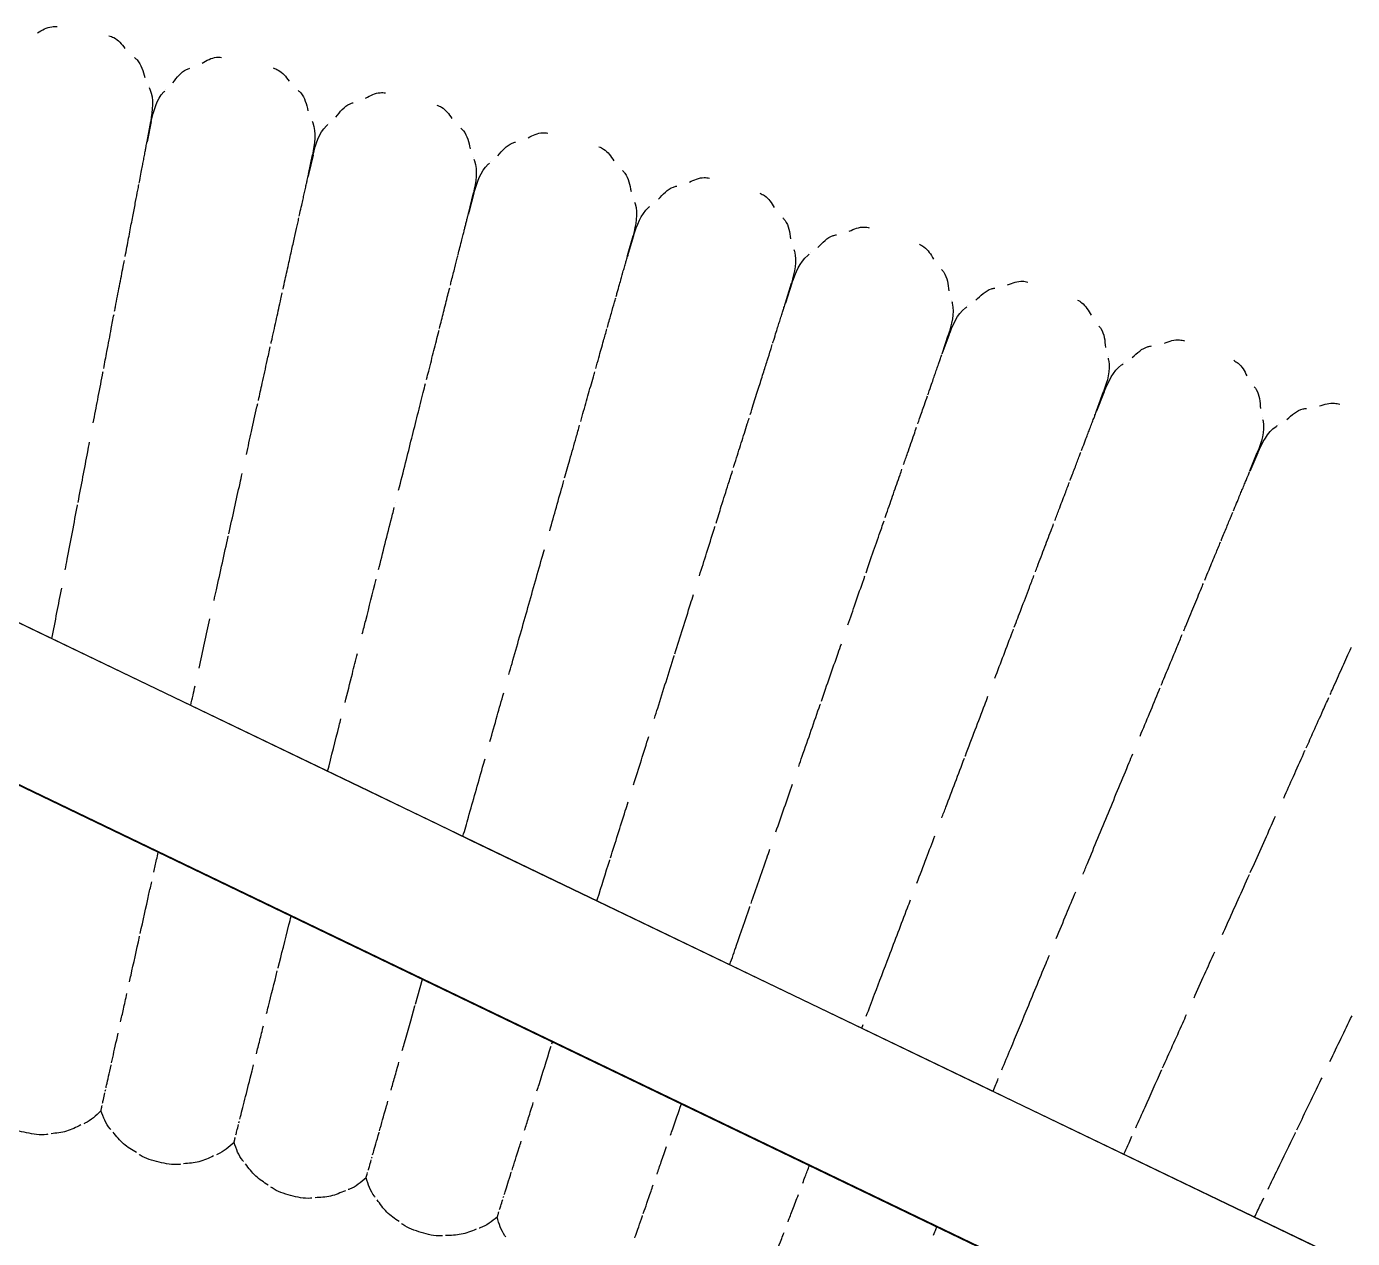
# Model space of a CAD drawing. Extents: x -360 to 379, y -342 to 365.
# Drawn here: x 20.43 to 34.92, y -87.3 to -74.05 of the extents above; entities that cross this region are included whole.
import ezdxf

# ---------------------------------------------------------------- set-up
doc = ezdxf.new("R2010")
doc.units = 0
doc.layers.get('0').update_dxf_attribs({"linetype": 'CONTINUOUS'})

msp = doc.modelspace()

# ---------------------------------------------------------------- linework, layer by layer
at = {"color": 7, "linetype": 'CONTINUOUS'}
for p, q in [((21.772, -74.703), (21.772, -74.703)), ((21.951, -74.737), (21.951, -74.737)), ((21.794, -75.089), (21.748, -75.312)), ((21.749, -75.309), (21.788, -75.088)), ((23.731, -75.107), (23.731, -75.107)), ((23.563, -75.455), (23.512, -75.669)), ((23.513, -75.664), (23.557, -75.453)), ((25.321, -75.484), (25.321, -75.484)), ((23.525, -75.608), (23.525, -75.608)), ((23.527, -75.608), (23.527, -75.608)), ((25.498, -75.529), (25.498, -75.529)), ((25.26, -76.099), (25.315, -75.87)), ((25.321, -75.871), (25.264, -76.084)), ((25.278, -76.023), (25.278, -76.023)), ((25.28, -76.024), (25.28, -76.024)), ((27.001, -76.554), (27.06, -76.337)), ((27.066, -76.339), (27.001, -76.557)), ((27.019, -76.49), (27.019, -76.49)), ((27.021, -76.49), (27.021, -76.49)), ((28.994, -76.526), (28.994, -76.526)), ((28.797, -76.857), (28.725, -77.073)), ((28.726, -77.071), (28.79, -76.855)), ((30.545, -77.04), (30.545, -77.04)), ((30.718, -77.1), (30.718, -77.1)), ((24.941, -77.362), (24.941, -77.362)), ((30.511, -77.426), (30.436, -77.633)), ((30.438, -77.627), (30.505, -77.423)), ((30.456, -77.573), (30.456, -77.573)), ((30.457, -77.574), (30.457, -77.574)), ((32.254, -77.659), (32.254, -77.659)), ((44.859, -92.357), (14.517, -77.763)), ((32.425, -77.724), (32.425, -77.724)), ((32.126, -78.252), (32.203, -78.041)), ((32.209, -78.043), (32.126, -78.253)), ((32.149, -78.19), (32.149, -78.19)), ((32.151, -78.19), (32.151, -78.19)), ((33.944, -78.327), (33.944, -78.327)), ((34.113, -78.397), (34.113, -78.397)), ((33.888, -78.711), (33.801, -78.913)), ((33.802, -78.908), (33.882, -78.708)), ((33.824, -78.855), (33.824, -78.855)), ((33.825, -78.856), (33.825, -78.856)), ((24.464, -79.254), (24.464, -79.254)), ((14.517, -79.531), (44.168, -93.792)), ((14.517, -79.539), (44.165, -93.799)), ((24.682, -84.734), (24.758, -84.464)), ((29.559, -84.998), (29.574, -84.959)), ((26.172, -85.17), (26.179, -85.148))]:
    msp.add_line(p, q, dxfattribs=at)
at = {"color": 7, "linetype": 'CONTINUOUS', "flags": 128}
for points in [[(21.292, -85.685), (21.294, -85.675), (21.296, -85.668)], [(21.256, -85.848), (21.256, -85.846), (21.257, -85.843)], [(22.753, -86.031), (22.756, -86.022), (22.757, -86.014)], [(22.712, -86.193), (22.713, -86.191), (22.713, -86.188)], [(24.204, -86.42), (24.206, -86.41), (24.208, -86.403)], [(24.158, -86.58), (24.159, -86.578), (24.159, -86.576)], [(25.642, -86.85), (25.645, -86.841), (25.648, -86.834)], [(25.592, -87.01), (25.593, -87.007), (25.594, -87.005)]]:
    msp.add_lwpolyline(points, dxfattribs=at)
at = {"color": 7, "linetype": 'CONTINUOUS'}
for points, knots in [([(20.552, -74.121), (20.601, -74.09), (20.668, -74.049), (20.744, -74.051), (20.764, -74.052)], [0, 0, 0, 0, 0.747575, 1, 1, 1, 1]), ([(21.332, -74.152), (21.35, -74.158), (21.422, -74.182), (21.471, -74.244), (21.507, -74.29)], [0, 0, 0, 0, 0.252425, 1, 1, 1, 1]), ([(21.611, -74.389), (21.621, -74.398), (21.683, -74.454), (21.705, -74.538), (21.723, -74.609)], [0, 0, 0, 0, 0.1523173, 1, 1, 1, 1]), ([(22.35, -74.451), (22.4, -74.422), (22.468, -74.382), (22.544, -74.387), (22.563, -74.388)], [0, 0, 0, 0, 0.747575, 1, 1, 1, 1]), ([(22.031, -74.667), (22.074, -74.608), (22.126, -74.539), (22.204, -74.509), (22.216, -74.505)], [0, 0, 0, 0, 0.847683, 1, 1, 1, 1]), ([(23.128, -74.504), (23.146, -74.511), (23.218, -74.537), (23.265, -74.6), (23.3, -74.647)], [0, 0, 0, 0, 0.252425, 1, 1, 1, 1]), ([(21.772, -74.719), (21.775, -74.725), (21.826, -74.838), (21.806, -74.966), (21.788, -75.088)], [0, 0, 0, 0, 0.05147, 1, 1, 1, 1]), ([(21.794, -75.089), (21.822, -74.969), (21.851, -74.843), (21.94, -74.757), (21.944, -74.752)], [0, 0, 0, 0, 0.94853, 1, 1, 1, 1]), ([(23.401, -74.75), (23.41, -74.758), (23.47, -74.816), (23.49, -74.901), (23.507, -74.972)], [0, 0, 0, 0, 0.152317, 1, 1, 1, 1]), ([(24.137, -74.833), (24.189, -74.805), (24.258, -74.768), (24.333, -74.774), (24.353, -74.776)], [0, 0, 0, 0, 0.747575, 1, 1, 1, 1]), ([(23.812, -75.04), (23.857, -74.982), (23.911, -74.914), (23.99, -74.887), (24.002, -74.883)], [0, 0, 0, 0, 0.847683, 1, 1, 1, 1]), ([(24.914, -74.909), (24.932, -74.916), (25.003, -74.944), (25.047, -75.008), (25.081, -75.056)], [0, 0, 0, 0, 0.252425, 1, 1, 1, 1]), ([(23.552, -75.084), (23.555, -75.09), (23.602, -75.204), (23.579, -75.332), (23.557, -75.453)], [0, 0, 0, 0, 0.0511155, 1, 1, 1, 1]), ([(23.563, -75.455), (23.594, -75.335), (23.627, -75.21), (23.718, -75.127), (23.723, -75.122)], [0, 0, 0, 0, 0.948884, 1, 1, 1, 1]), ([(25.179, -75.162), (25.188, -75.171), (25.247, -75.23), (25.264, -75.315), (25.279, -75.387)], [0, 0, 0, 0, 0.152317, 1, 1, 1, 1]), ([(25.913, -75.266), (25.965, -75.24), (26.035, -75.205), (26.111, -75.213), (26.13, -75.216)], [0, 0, 0, 0, 0.747575, 1, 1, 1, 1]), ([(21.662, -75.763), (21.664, -75.753), (21.672, -75.709), (21.684, -75.647), (21.698, -75.576), (21.709, -75.515), (21.72, -75.458), (21.73, -75.407), (21.737, -75.367), (21.742, -75.341), (21.745, -75.326), (21.747, -75.317), (21.748, -75.312), (21.749, -75.309), (21.748, -75.31), (21.748, -75.31)], [0, 0, 0, 0, 0.0478272, 0.199591, 0.3191991, 0.4276591, 0.5547025, 0.6817801, 0.7870518, 0.8706462, 0.917137, 0.9547432, 0.9784041, 0.9968447, 1, 1, 1, 1]), ([(25.582, -75.464), (25.629, -75.407), (25.684, -75.341), (25.764, -75.316), (25.776, -75.313)], [0, 0, 0, 0, 0.847683, 1, 1, 1, 1]), ([(25.321, -75.501), (25.323, -75.507), (25.367, -75.622), (25.34, -75.749), (25.315, -75.87)], [0, 0, 0, 0, 0.05147, 1, 1, 1, 1]), ([(26.687, -75.365), (26.705, -75.373), (26.775, -75.403), (26.818, -75.468), (26.85, -75.517)], [0, 0, 0, 0, 0.252425, 1, 1, 1, 1]), ([(25.321, -75.871), (25.356, -75.753), (25.392, -75.629), (25.486, -75.548), (25.491, -75.544)], [0, 0, 0, 0, 0.94853, 1, 1, 1, 1]), ([(26.945, -75.626), (26.953, -75.635), (27.01, -75.696), (27.025, -75.782), (27.038, -75.854)], [0, 0, 0, 0, 0.152317, 1, 1, 1, 1]), ([(21.508, -76.565), (21.515, -76.53), (21.535, -76.428), (21.564, -76.275), (21.595, -76.109), (21.623, -75.966), (21.644, -75.857), (21.655, -75.799), (21.659, -75.779)], [0, 0, 0, 0, 0.113825, 0.331671, 0.53638, 0.72804, 0.906735, 1, 1, 1, 1]), ([(23.411, -76.125), (23.414, -76.114), (23.423, -76.07), (23.437, -76.008), (23.453, -75.938), (23.466, -75.877), (23.479, -75.82), (23.49, -75.77), (23.499, -75.73), (23.504, -75.705), (23.508, -75.689), (23.51, -75.681), (23.511, -75.676), (23.511, -75.674), (23.511, -75.673), (23.511, -75.674), (23.511, -75.677), (23.51, -75.678), (23.51, -75.679), (23.51, -75.68), (23.51, -75.681), (23.509, -75.683), (23.509, -75.685), (23.509, -75.686)], [0, 0, 0, 0, 0.0478012, 0.1952478, 0.3114882, 0.416872, 0.5404174, 0.6640006, 0.7663009, 0.8474439, 0.8926861, 0.9291852, 0.9522619, 0.9701056, 0.9826495, 0.9905877, 0.9926725, 0.9935298, 0.994308, 0.9950567, 0.995831, 0.9976369, 1, 1, 1, 1]), ([(27.675, -75.751), (27.728, -75.727), (27.799, -75.694), (27.875, -75.704), (27.894, -75.707)], [0, 0, 0, 0, 0.747575, 1, 1, 1, 1]), ([(27.338, -75.939), (27.387, -75.884), (27.445, -75.819), (27.525, -75.797), (27.537, -75.794)], [0, 0, 0, 0, 0.847683, 1, 1, 1, 1]), ([(28.446, -75.873), (28.464, -75.881), (28.533, -75.913), (28.574, -75.98), (28.604, -76.03)], [0, 0, 0, 0, 0.252425, 1, 1, 1, 1]), ([(27.077, -75.969), (27.079, -75.975), (27.12, -76.091), (27.089, -76.218), (27.06, -76.337)], [0, 0, 0, 0, 0.0511155, 1, 1, 1, 1]), ([(27.066, -76.339), (27.104, -76.222), (27.144, -76.098), (27.24, -76.021), (27.245, -76.017)], [0, 0, 0, 0, 0.948884, 1, 1, 1, 1]), ([(23.235, -76.922), (23.242, -76.887), (23.265, -76.784), (23.299, -76.632), (23.335, -76.467), (23.367, -76.325), (23.391, -76.217), (23.404, -76.16), (23.408, -76.14)], [0, 0, 0, 0, 0.115223, 0.333151, 0.537919, 0.729614, 0.908322, 1, 1, 1, 1]), ([(25.148, -76.545), (25.154, -76.518), (25.169, -76.46), (25.187, -76.388), (25.203, -76.326), (25.215, -76.278), (25.226, -76.234), (25.235, -76.198), (25.242, -76.17), (25.247, -76.149), (25.252, -76.132), (25.255, -76.119), (25.258, -76.108), (25.261, -76.097), (25.263, -76.089), (25.263, -76.088), (25.263, -76.09), (25.262, -76.091), (25.262, -76.092), (25.262, -76.093), (25.261, -76.095), (25.261, -76.096), (25.26, -76.098), (25.26, -76.099), (25.26, -76.1)], [0, 0, 0, 0, 0.120646, 0.264194, 0.365975, 0.459036, 0.543414, 0.640882, 0.700539, 0.754395, 0.802468, 0.844776, 0.881339, 0.912178, 0.96889, 0.984981, 0.990107, 0.992005, 0.993524, 0.9945, 0.995399, 0.99632, 0.997355, 1, 1, 1, 1]), ([(28.696, -76.141), (28.705, -76.15), (28.76, -76.213), (28.772, -76.299), (28.782, -76.372)], [0, 0, 0, 0, 0.152317, 1, 1, 1, 1]), ([(29.081, -76.466), (29.131, -76.412), (29.19, -76.349), (29.271, -76.329), (29.284, -76.326)], [0, 0, 0, 0, 0.847683, 1, 1, 1, 1]), ([(29.423, -76.288), (29.476, -76.264), (29.548, -76.233), (29.623, -76.246), (29.642, -76.25)], [0, 0, 0, 0, 0.747575, 1, 1, 1, 1]), ([(28.818, -76.488), (28.82, -76.494), (28.857, -76.611), (28.823, -76.736), (28.79, -76.855)], [0, 0, 0, 0, 0.0511155, 1, 1, 1, 1]), ([(30.19, -76.431), (30.207, -76.44), (30.275, -76.474), (30.314, -76.542), (30.343, -76.593)], [0, 0, 0, 0, 0.252425, 1, 1, 1, 1]), ([(21.394, -77.161), (21.397, -77.146), (21.415, -77.051), (21.447, -76.887), (21.479, -76.718), (21.496, -76.629), (21.5, -76.607)], [0, 0, 0, 0, 0.079473, 0.47642, 0.870954, 1, 1, 1, 1]), ([(25.064, -76.877), (25.068, -76.86), (25.085, -76.793), (25.111, -76.69), (25.134, -76.6), (25.144, -76.559), (25.145, -76.554)], [0, 0, 0, 0, 0.1399969, 0.5610783, 0.9512742, 1, 1, 1, 1]), ([(26.875, -77), (26.879, -76.986), (26.892, -76.94), (26.91, -76.876), (26.93, -76.808), (26.946, -76.748), (26.962, -76.693), (26.976, -76.644), (26.987, -76.606), (26.993, -76.583), (26.997, -76.57), (26.999, -76.563), (27, -76.558), (27.001, -76.555), (27.002, -76.554), (27.001, -76.555), (27.001, -76.557), (27, -76.559), (27, -76.56), (27, -76.561), (26.999, -76.562), (26.999, -76.564), (26.999, -76.565), (26.998, -76.566)], [0, 0, 0, 0, 0.0621, 0.209111, 0.326432, 0.430843, 0.554495, 0.678957, 0.781018, 0.860812, 0.892571, 0.91986, 0.942698, 0.967087, 0.98367, 0.99041, 0.992754, 0.994552, 0.995325, 0.996082, 0.996881, 0.997778, 1, 1, 1, 1]), ([(28.797, -76.857), (28.838, -76.741), (28.882, -76.619), (28.98, -76.544), (28.985, -76.54)], [0, 0, 0, 0, 0.94853, 1, 1, 1, 1]), ([(30.432, -76.706), (30.44, -76.716), (30.493, -76.781), (30.503, -76.867), (30.511, -76.94)], [0, 0, 0, 0, 0.152317, 1, 1, 1, 1]), ([(24.944, -77.35), (24.959, -77.291), (24.991, -77.164), (25.028, -77.018), (25.049, -76.934), (25.056, -76.908)], [0, 0, 0, 0, 0.378734, 0.802288, 1, 1, 1, 1]), ([(30.807, -77.042), (30.858, -76.99), (30.92, -76.929), (31.001, -76.911), (31.014, -76.909)], [0, 0, 0, 0, 0.847683, 1, 1, 1, 1]), ([(31.154, -76.874), (31.208, -76.853), (31.281, -76.824), (31.355, -76.839), (31.374, -76.843)], [0, 0, 0, 0, 0.747575, 1, 1, 1, 1]), ([(23.103, -77.514), (23.107, -77.498), (23.128, -77.403), (23.164, -77.241), (23.201, -77.073), (23.221, -76.985), (23.225, -76.963)], [0, 0, 0, 0, 0.081016, 0.478202, 0.872962, 1, 1, 1, 1]), ([(26.779, -77.339), (26.78, -77.334), (26.796, -77.279), (26.822, -77.187), (26.851, -77.084), (26.866, -77.032), (26.871, -77.016)], [0, 0, 0, 0, 0.0388904, 0.4527164, 0.8380142, 1, 1, 1, 1]), ([(28.587, -77.511), (28.59, -77.5), (28.604, -77.457), (28.623, -77.395), (28.645, -77.327), (28.664, -77.268), (28.681, -77.212), (28.697, -77.163), (28.709, -77.125), (28.717, -77.1), (28.721, -77.085), (28.724, -77.077), (28.725, -77.073), (28.726, -77.07), (28.726, -77.071), (28.726, -77.071)], [0, 0, 0, 0, 0.0520332, 0.2032287, 0.3224837, 0.4305475, 0.5573371, 0.6840907, 0.7888094, 0.871624, 0.9181338, 0.9553699, 0.9792681, 0.9972954, 1, 1, 1, 1]), ([(30.543, -77.057), (30.545, -77.063), (30.579, -77.181), (30.541, -77.306), (30.505, -77.423)], [0, 0, 0, 0, 0.05147, 1, 1, 1, 1]), ([(31.916, -77.04), (31.933, -77.049), (32, -77.086), (32.037, -77.155), (32.065, -77.206)], [0, 0, 0, 0, 0.252425, 1, 1, 1, 1]), ([(21.274, -77.788), (21.286, -77.726), (21.315, -77.577), (21.352, -77.38), (21.377, -77.249), (21.387, -77.198)], [0, 0, 0, 0, 0.30616, 0.728366, 1, 1, 1, 1]), ([(30.511, -77.426), (30.556, -77.311), (30.603, -77.19), (30.704, -77.118), (30.709, -77.114)], [0, 0, 0, 0, 0.94853, 1, 1, 1, 1]), ([(24.804, -77.907), (24.811, -77.877), (24.839, -77.768), (24.883, -77.593), (24.921, -77.444), (24.938, -77.374), (24.94, -77.368)], [0, 0, 0, 0, 0.160534, 0.565888, 0.968264, 1, 1, 1, 1]), ([(26.652, -77.787), (26.663, -77.748), (26.693, -77.643), (26.734, -77.498), (26.762, -77.397), (26.775, -77.354)], [0, 0, 0, 0, 0.2518749, 0.6739815, 1, 1, 1, 1]), ([(32.15, -77.322), (32.158, -77.332), (32.21, -77.398), (32.217, -77.485), (32.223, -77.558)], [0, 0, 0, 0, 0.152317, 1, 1, 1, 1]), ([(28.341, -78.29), (28.352, -78.255), (28.384, -78.155), (28.431, -78.006), (28.482, -77.844), (28.526, -77.705), (28.559, -77.6), (28.576, -77.545), (28.582, -77.527)], [0, 0, 0, 0, 0.116613, 0.335166, 0.540461, 0.732587, 0.91163, 1, 1, 1, 1]), ([(32.867, -77.511), (32.922, -77.491), (32.996, -77.464), (33.07, -77.482), (33.088, -77.486)], [0, 0, 0, 0, 0.747575, 1, 1, 1, 1]), ([(22.965, -78.138), (22.979, -78.075), (23.012, -77.926), (23.055, -77.73), (23.084, -77.601), (23.095, -77.551)], [0, 0, 0, 0, 0.308384, 0.730598, 1, 1, 1, 1]), ([(30.282, -78.075), (30.284, -78.07), (30.299, -78.028), (30.32, -77.968), (30.345, -77.895), (30.365, -77.836), (30.384, -77.781), (30.402, -77.732), (30.415, -77.693), (30.423, -77.669), (30.429, -77.653), (30.432, -77.645), (30.433, -77.64), (30.434, -77.639), (30.434, -77.639)], [0, 0, 0, 0, 0.021839, 0.203228, 0.324389, 0.434597, 0.563658, 0.692729, 0.799852, 0.885156, 0.932306, 0.97067, 0.994547, 1, 1, 1, 1]), ([(32.252, -77.676), (32.253, -77.682), (32.284, -77.802), (32.242, -77.925), (32.203, -78.041)], [0, 0, 0, 0, 0.0514703, 1, 1, 1, 1]), ([(32.515, -77.669), (32.569, -77.619), (32.631, -77.559), (32.714, -77.544), (32.726, -77.541)], [0, 0, 0, 0, 0.8476827, 1, 1, 1, 1]), ([(44.856, -92.362), (42.666, -91.308), (32.555, -86.438), (22.441, -81.576), (14.517, -77.766)], [0, 0, 0, 0, 0.216579, 1, 1, 1, 1]), ([(32.209, -78.043), (32.257, -77.93), (32.308, -77.811), (32.41, -77.741), (32.416, -77.738)], [0, 0, 0, 0, 0.94853, 1, 1, 1, 1]), ([(33.625, -77.699), (33.641, -77.709), (33.707, -77.747), (33.742, -77.817), (33.768, -77.869)], [0, 0, 0, 0, 0.2524251, 1, 1, 1, 1]), ([(21.161, -78.381), (21.177, -78.297), (21.211, -78.119), (21.246, -77.935), (21.265, -77.835), (21.268, -77.822)], [0, 0, 0, 0, 0.440217, 0.9282847, 1, 1, 1, 1]), ([(24.498, -79.119), (24.523, -79.018), (24.573, -78.823), (24.641, -78.551), (24.706, -78.294), (24.756, -78.095), (24.784, -77.985), (24.792, -77.953)], [0, 0, 0, 0, 0.243647, 0.467297, 0.689366, 0.909852, 1, 1, 1, 1]), ([(26.488, -78.366), (26.493, -78.347), (26.52, -78.251), (26.567, -78.088), (26.612, -77.926), (26.636, -77.843), (26.641, -77.826)], [0, 0, 0, 0, 0.097557, 0.49705, 0.894001, 1, 1, 1, 1]), ([(30.172, -78.393), (30.179, -78.373), (30.204, -78.299), (30.24, -78.197), (30.266, -78.12), (30.278, -78.088)], [0, 0, 0, 0, 0.17136, 0.652583, 1, 1, 1, 1]), ([(33.85, -77.988), (33.858, -77.998), (33.907, -78.066), (33.912, -78.152), (33.916, -78.226)], [0, 0, 0, 0, 0.152317, 1, 1, 1, 1]), ([(22.834, -78.727), (22.853, -78.642), (22.892, -78.465), (22.933, -78.282), (22.955, -78.183), (22.958, -78.171)], [0, 0, 0, 0, 0.441884, 0.929899, 1, 1, 1, 1]), ([(31.961, -78.685), (31.967, -78.671), (31.984, -78.626), (32.008, -78.563), (32.033, -78.496), (32.055, -78.439), (32.076, -78.385), (32.094, -78.337), (32.108, -78.301), (32.116, -78.279), (32.121, -78.266), (32.123, -78.26), (32.125, -78.255), (32.126, -78.252), (32.126, -78.253), (32.126, -78.253)], [0, 0, 0, 0, 0.067557, 0.217076, 0.337035, 0.443701, 0.570068, 0.697075, 0.800867, 0.881585, 0.914211, 0.941991, 0.96495, 0.990883, 1, 1, 1, 1]), ([(34.205, -78.345), (34.26, -78.296), (34.324, -78.238), (34.407, -78.226), (34.419, -78.224)], [0, 0, 0, 0, 0.847683, 1, 1, 1, 1]), ([(34.561, -78.198), (34.617, -78.179), (34.691, -78.155), (34.765, -78.174), (34.783, -78.179)], [0, 0, 0, 0, 0.747575, 1, 1, 1, 1]), ([(28.159, -78.869), (28.164, -78.853), (28.193, -78.76), (28.243, -78.601), (28.295, -78.437), (28.322, -78.351), (28.329, -78.331)], [0, 0, 0, 0, 0.082366, 0.479582, 0.874365, 1, 1, 1, 1]), ([(33.941, -78.344), (33.943, -78.35), (33.97, -78.471), (33.925, -78.593), (33.882, -78.708)], [0, 0, 0, 0, 0.05147, 1, 1, 1, 1]), ([(26.312, -78.985), (26.331, -78.918), (26.374, -78.767), (26.429, -78.574), (26.464, -78.451), (26.476, -78.406)], [0, 0, 0, 0, 0.332059, 0.753813, 1, 1, 1, 1]), ([(30.017, -78.837), (30.032, -78.796), (30.072, -78.68), (30.119, -78.546), (30.149, -78.457), (30.158, -78.431)], [0, 0, 0, 0, 0.281228, 0.787761, 1, 1, 1, 1]), ([(33.888, -78.711), (33.939, -78.599), (33.993, -78.481), (34.098, -78.414), (34.103, -78.411)], [0, 0, 0, 0, 0.9485297, 1, 1, 1, 1]), ([(20.994, -79.252), (21.03, -79.066), (21.073, -78.841), (21.113, -78.629), (21.12, -78.593)], [0, 0, 0, 0, 0.832487, 1, 1, 1, 1]), ([(31.836, -79.014), (31.838, -79.009), (31.859, -78.954), (31.893, -78.864), (31.931, -78.765), (31.95, -78.715), (31.955, -78.701)], [0, 0, 0, 0, 0.046239, 0.461284, 0.84756, 1, 1, 1, 1]), ([(22.642, -79.596), (22.683, -79.409), (22.733, -79.184), (22.78, -78.972), (22.788, -78.937)], [0, 0, 0, 0, 0.8344377, 1, 1, 1, 1]), ([(27.967, -79.478), (27.986, -79.416), (28.032, -79.271), (28.092, -79.08), (28.132, -78.954), (28.148, -78.905)], [0, 0, 0, 0, 0.3104348, 0.7326008, 1, 1, 1, 1]), ([(29.815, -79.418), (29.82, -79.404), (29.852, -79.313), (29.906, -79.157), (29.963, -78.994), (29.992, -78.909), (29.999, -78.889)], [0, 0, 0, 0, 0.077014, 0.47638, 0.873338, 1, 1, 1, 1]), ([(33.622, -79.345), (33.627, -79.331), (33.646, -79.287), (33.671, -79.225), (33.698, -79.159), (33.722, -79.102), (33.744, -79.049), (33.764, -79.002), (33.779, -78.965), (33.788, -78.943), (33.793, -78.931), (33.795, -78.925), (33.797, -78.921), (33.798, -78.92), (33.798, -78.919)], [0, 0, 0, 0, 0.066513, 0.220928, 0.343336, 0.454052, 0.584829, 0.715465, 0.82254, 0.906199, 0.939678, 0.968292, 0.992065, 1, 1, 1, 1]), ([(26.149, -79.562), (26.173, -79.475), (26.224, -79.297), (26.275, -79.116), (26.302, -79.022), (26.304, -79.012)], [0, 0, 0, 0, 0.4593763, 0.9466621, 1, 1, 1, 1]), ([(31.67, -79.451), (31.685, -79.411), (31.724, -79.308), (31.778, -79.167), (31.814, -79.071), (31.83, -79.03)], [0, 0, 0, 0, 0.261, 0.684513, 1, 1, 1, 1]), ([(20.853, -79.988), (20.861, -79.949), (20.906, -79.713), (20.952, -79.474), (20.989, -79.281), (20.989, -79.28)], [0, 0, 0, 0, 0.1614857, 0.9933419, 1, 1, 1, 1]), ([(24.279, -79.986), (24.281, -79.977), (24.333, -79.771), (24.391, -79.542), (24.444, -79.333), (24.45, -79.309)], [0, 0, 0, 0, 0.037748, 0.8893576, 1, 1, 1, 1]), ([(33.487, -79.67), (33.489, -79.666), (33.511, -79.612), (33.547, -79.524), (33.588, -79.425), (33.609, -79.375), (33.615, -79.36)], [0, 0, 0, 0, 0.039771, 0.454527, 0.840605, 1, 1, 1, 1]), ([(27.785, -80.053), (27.812, -79.971), (27.866, -79.797), (27.923, -79.618), (27.953, -79.522), (27.957, -79.51)], [0, 0, 0, 0, 0.4434841, 0.9314085, 1, 1, 1, 1]), ([(29.606, -80.02), (29.627, -79.961), (29.676, -79.819), (29.742, -79.629), (29.786, -79.503), (29.803, -79.453)], [0, 0, 0, 0, 0.301883, 0.723997, 1, 1, 1, 1]), ([(31.457, -80.012), (31.464, -79.992), (31.5, -79.898), (31.56, -79.739), (31.62, -79.583), (31.65, -79.503), (31.656, -79.487)], [0, 0, 0, 0, 0.101816, 0.502069, 0.899744, 1, 1, 1, 1]), ([(22.481, -80.323), (22.489, -80.285), (22.541, -80.05), (22.594, -79.813), (22.636, -79.621), (22.637, -79.619)], [0, 0, 0, 0, 0.162427, 0.994255, 1, 1, 1, 1]), ([(33.308, -80.101), (33.324, -80.063), (33.366, -79.962), (33.424, -79.823), (33.464, -79.726), (33.481, -79.684)], [0, 0, 0, 0, 0.251249, 0.674512, 1, 1, 1, 1]), ([(25.703, -81.133), (25.714, -81.092), (25.781, -80.858), (25.902, -80.432), (26.02, -80.014), (26.082, -79.798), (26.091, -79.766)], [0, 0, 0, 0, 0.086163, 0.502788, 0.925651, 1, 1, 1, 1]), ([(24.101, -80.69), (24.114, -80.641), (24.164, -80.44), (24.214, -80.242), (24.252, -80.092)], [0, 0, 0, 0, 0.243704, 1, 1, 1, 1]), ([(29.408, -80.591), (29.436, -80.511), (29.495, -80.34), (29.556, -80.163), (29.59, -80.067), (29.594, -80.054)], [0, 0, 0, 0, 0.437087, 0.925192, 1, 1, 1, 1]), ([(31.227, -80.614), (31.252, -80.548), (31.309, -80.4), (31.38, -80.212), (31.425, -80.094), (31.442, -80.051)], [0, 0, 0, 0, 0.337829, 0.759462, 1, 1, 1, 1]), ([(33.078, -80.657), (33.086, -80.639), (33.124, -80.546), (33.189, -80.39), (33.253, -80.235), (33.286, -80.155), (33.293, -80.138)], [0, 0, 0, 0, 0.096875, 0.496181, 0.89295, 1, 1, 1, 1]), ([(20.709, -80.741), (20.727, -80.647), (20.762, -80.463), (20.798, -80.279), (20.815, -80.19)], [0, 0, 0, 0, 0.516873, 1, 1, 1, 1]), ([(27.517, -80.905), (27.575, -80.721), (27.644, -80.501), (27.71, -80.292), (27.721, -80.258)], [0, 0, 0, 0, 0.836306, 1, 1, 1, 1]), ([(22.316, -81.065), (22.337, -80.973), (22.376, -80.793), (22.416, -80.613), (22.436, -80.524)], [0, 0, 0, 0, 0.511183, 1, 1, 1, 1]), ([(31.014, -81.174), (31.047, -81.089), (31.113, -80.915), (31.18, -80.739), (31.215, -80.648), (31.218, -80.639)], [0, 0, 0, 0, 0.4633869, 0.9505574, 1, 1, 1, 1]), ([(32.832, -81.251), (32.858, -81.187), (32.918, -81.042), (32.995, -80.857), (33.044, -80.739), (33.062, -80.695)], [0, 0, 0, 0, 0.331172, 0.752923, 1, 1, 1, 1]), ([(29.118, -81.424), (29.18, -81.247), (29.254, -81.033), (29.325, -80.83), (29.337, -80.796)], [0, 0, 0, 0, 0.828863, 1, 1, 1, 1]), ([(34.68, -81.35), (34.687, -81.335), (34.726, -81.246), (34.794, -81.094), (34.865, -80.937), (34.902, -80.855), (34.911, -80.835)], [0, 0, 0, 0, 0.0816513, 0.4789371, 0.8737929, 1, 1, 1, 1]), ([(23.912, -81.44), (23.939, -81.335), (23.984, -81.156), (24.029, -80.976), (24.048, -80.902)], [0, 0, 0, 0, 0.589337, 1, 1, 1, 1]), ([(27.294, -81.613), (27.306, -81.575), (27.378, -81.345), (27.451, -81.113), (27.51, -80.926), (27.511, -80.925)], [0, 0, 0, 0, 0.163354, 0.995137, 1, 1, 1, 1]), ([(22.226, -81.471), (22.234, -81.434), (22.25, -81.363), (22.266, -81.292), (22.273, -81.258)], [0, 0, 0, 0, 0.533039, 1, 1, 1, 1]), ([(32.602, -81.805), (32.637, -81.722), (32.708, -81.551), (32.78, -81.377), (32.817, -81.287), (32.821, -81.278)], [0, 0, 0, 0, 0.458821, 0.946073, 1, 1, 1, 1]), ([(25.495, -81.866), (25.522, -81.773), (25.572, -81.596), (25.622, -81.418), (25.646, -81.334)], [0, 0, 0, 0, 0.5286631, 1, 1, 1, 1]), ([(30.691, -82.024), (30.691, -82.023), (30.764, -81.832), (30.848, -81.611), (30.927, -81.402), (30.939, -81.371)], [0, 0, 0, 0, 0.0057769, 0.8535217, 1, 1, 1, 1]), ([(34.418, -81.933), (34.445, -81.874), (34.507, -81.735), (34.589, -81.552), (34.643, -81.431), (34.664, -81.385)], [0, 0, 0, 0, 0.3092917, 0.7315099, 1, 1, 1, 1]), ([(28.87, -82.137), (28.883, -82.1), (28.962, -81.873), (29.042, -81.644), (29.106, -81.458), (29.107, -81.456)], [0, 0, 0, 0, 0.1598022, 0.9916643, 1, 1, 1, 1]), ([(23.722, -82.191), (23.764, -82.026), (23.812, -81.836), (23.861, -81.642), (23.867, -81.617)], [0, 0, 0, 0, 0.870572, 1, 1, 1, 1]), ([(27.065, -82.337), (27.094, -82.247), (27.149, -82.072), (27.205, -81.895), (27.232, -81.809)], [0, 0, 0, 0, 0.512924, 1, 1, 1, 1]), ([(31.978, -83.314), (31.994, -83.275), (32.087, -83.05), (32.256, -82.641), (32.423, -82.239), (32.508, -82.032), (32.521, -82.001)], [0, 0, 0, 0, 0.086097, 0.502676, 0.925492, 1, 1, 1, 1]), ([(34.171, -82.483), (34.207, -82.404), (34.281, -82.238), (34.358, -82.067), (34.399, -81.975), (34.404, -81.964)], [0, 0, 0, 0, 0.442559, 0.930554, 1, 1, 1, 1]), ([(25.201, -82.902), (25.221, -82.832), (25.291, -82.585), (25.372, -82.301), (25.433, -82.085), (25.442, -82.054)], [0, 0, 0, 0, 0.253361, 0.892277, 1, 1, 1, 1]), ([(30.434, -82.699), (30.449, -82.66), (30.532, -82.44), (30.615, -82.223), (30.682, -82.046)], [0, 0, 0, 0, 0.1798807, 1, 1, 1, 1]), ([(28.621, -82.853), (28.652, -82.765), (28.712, -82.591), (28.773, -82.416), (28.803, -82.33)], [0, 0, 0, 0, 0.506358, 1, 1, 1, 1]), ([(26.813, -83.137), (26.867, -82.967), (26.93, -82.765), (26.996, -82.558), (27.006, -82.526)], [0, 0, 0, 0, 0.842733, 1, 1, 1, 1]), ([(33.806, -83.297), (33.885, -83.121), (33.979, -82.911), (34.068, -82.712), (34.083, -82.68)], [0, 0, 0, 0, 0.8352227, 1, 1, 1, 1]), ([(30.162, -83.413), (30.197, -83.321), (30.263, -83.149), (30.328, -82.976), (30.359, -82.896)], [0, 0, 0, 0, 0.532313, 1, 1, 1, 1]), ([(21.822, -83.292), (21.832, -83.247), (21.848, -83.177), (21.864, -83.102), (21.87, -83.075)], [0, 0, 0, 0, 0.643961, 1, 1, 1, 1]), ([(26.665, -83.606), (26.668, -83.599), (26.713, -83.455), (26.76, -83.305), (26.806, -83.159), (26.806, -83.158)], [0, 0, 0, 0, 0.052129, 0.992361, 1, 1, 1, 1]), ([(28.349, -83.637), (28.406, -83.473), (28.475, -83.275), (28.545, -83.074), (28.556, -83.041)], [0, 0, 0, 0, 0.836908, 1, 1, 1, 1]), ([(33.502, -83.975), (33.518, -83.939), (33.617, -83.719), (33.716, -83.498), (33.797, -83.318), (33.797, -83.317)], [0, 0, 0, 0, 0.162801, 0.994621, 1, 1, 1, 1]), ([(21.674, -83.963), (21.705, -83.823), (21.745, -83.642), (21.789, -83.442), (21.799, -83.397)], [0, 0, 0, 0, 0.774165, 1, 1, 1, 1]), ([(29.609, -84.867), (29.639, -84.787), (29.72, -84.574), (29.871, -84.179), (30.002, -83.833), (30.082, -83.624), (30.093, -83.594)], [0, 0, 0, 0, 0.1956023, 0.523334, 0.931943, 1, 1, 1, 1]), ([(31.686, -84.018), (31.723, -83.928), (31.793, -83.758), (31.864, -83.588), (31.898, -83.507)], [0, 0, 0, 0, 0.528522, 1, 1, 1, 1]), ([(28.117, -84.304), (28.142, -84.233), (28.213, -84.027), (28.288, -83.813), (28.338, -83.669), (28.338, -83.667)], [0, 0, 0, 0, 0.343456, 0.992204, 1, 1, 1, 1]), ([(23.18, -84.342), (23.18, -84.34), (23.216, -84.196), (23.265, -84.004), (23.315, -83.806), (23.323, -83.774)], [0, 0, 0, 0, 0.011351, 0.842398, 1, 1, 1, 1]), ([(21.557, -84.491), (21.562, -84.467), (21.595, -84.318), (21.632, -84.149), (21.667, -83.994), (21.667, -83.992)], [0, 0, 0, 0, 0.160603, 0.989881, 1, 1, 1, 1]), ([(31.091, -85.455), (31.123, -85.377), (31.21, -85.167), (31.371, -84.778), (31.513, -84.435), (31.599, -84.228), (31.611, -84.199)], [0, 0, 0, 0, 0.194458, 0.522341, 0.931074, 1, 1, 1, 1]), ([(33.191, -84.668), (33.229, -84.582), (33.305, -84.414), (33.38, -84.246), (33.417, -84.163)], [0, 0, 0, 0, 0.511874, 1, 1, 1, 1]), ([(23.054, -84.839), (23.061, -84.812), (23.096, -84.672), (23.138, -84.506), (23.172, -84.372)], [0, 0, 0, 0, 0.191258, 1, 1, 1, 1]), ([(21.459, -84.93), (21.469, -84.885), (21.49, -84.793), (21.515, -84.679), (21.528, -84.62)], [0, 0, 0, 0, 0.487683, 1, 1, 1, 1]), ([(24.538, -85.242), (24.545, -85.217), (24.586, -85.07), (24.634, -84.904), (24.677, -84.751), (24.677, -84.75)], [0, 0, 0, 0, 0.1648315, 0.9946011, 1, 1, 1, 1]), ([(32.848, -85.432), (32.921, -85.27), (33.007, -85.077), (33.096, -84.88), (33.11, -84.849)], [0, 0, 0, 0, 0.841768, 1, 1, 1, 1]), ([(34.677, -85.361), (34.717, -85.277), (34.797, -85.111), (34.878, -84.945), (34.918, -84.863)], [0, 0, 0, 0, 0.507426, 1, 1, 1, 1]), ([(21.36, -85.377), (21.377, -85.299), (21.399, -85.203), (21.427, -85.077), (21.432, -85.052)], [0, 0, 0, 0, 0.8100913, 1, 1, 1, 1]), ([(22.943, -85.279), (22.955, -85.231), (22.978, -85.14), (23.007, -85.027), (23.02, -84.973)], [0, 0, 0, 0, 0.520457, 1, 1, 1, 1]), ([(26.01, -85.684), (26.018, -85.66), (26.063, -85.515), (26.115, -85.35), (26.163, -85.198), (26.164, -85.197)], [0, 0, 0, 0, 0.161072, 0.990398, 1, 1, 1, 1]), ([(21.3, -85.649), (21.302, -85.639), (21.315, -85.578), (21.335, -85.492), (21.355, -85.399), (21.356, -85.397)], [0, 0, 0, 0, 0.155416, 0.988095, 1, 1, 1, 1]), ([(22.762, -85.994), (22.765, -85.984), (22.78, -85.923), (22.825, -85.747), (22.873, -85.557), (22.907, -85.422), (22.912, -85.4)], [0, 0, 0, 0, 0.081612, 0.499396, 0.918524, 1, 1, 1, 1]), ([(24.415, -85.675), (24.428, -85.63), (24.453, -85.539), (24.485, -85.427), (24.501, -85.371)], [0, 0, 0, 0, 0.494902, 1, 1, 1, 1]), ([(32.555, -86.086), (32.588, -86.011), (32.68, -85.806), (32.775, -85.594), (32.838, -85.455), (32.838, -85.454)], [0, 0, 0, 0, 0.36291, 0.994458, 1, 1, 1, 1]), ([(30.994, -85.688), (31.004, -85.664), (31.023, -85.618), (31.043, -85.57), (31.052, -85.547)], [0, 0, 0, 0, 0.536054, 1, 1, 1, 1]), ([(34.314, -86.11), (34.39, -85.952), (34.482, -85.764), (34.575, -85.571), (34.59, -85.54)], [0, 0, 0, 0, 0.837837, 1, 1, 1, 1]), ([(21.262, -85.818), (21.265, -85.806), (21.27, -85.782), (21.282, -85.73), (21.288, -85.703)], [0, 0, 0, 0, 0.483693, 1, 1, 1, 1]), ([(21.244, -85.902), (21.19, -85.954), (21.132, -86.009), (21.061, -86.04), (21.057, -86.042)], [0, 0, 0, 0, 0.941576, 1, 1, 1, 1]), ([(21.244, -85.902), (21.244, -85.901), (21.245, -85.898), (21.253, -85.858), (21.255, -85.851)], [0, 0, 0, 0, 0.8274, 1, 1, 1, 1]), ([(21.354, -86.108), (21.351, -86.104), (21.299, -86.046), (21.271, -85.972), (21.244, -85.902)], [0, 0, 0, 0, 0.058424, 1, 1, 1, 1]), ([(24.289, -86.119), (24.311, -86.041), (24.338, -85.946), (24.374, -85.819), (24.381, -85.796)], [0, 0, 0, 0, 0.815704, 1, 1, 1, 1]), ([(25.875, -86.113), (25.889, -86.069), (25.917, -85.979), (25.952, -85.867), (25.97, -85.81)], [0, 0, 0, 0, 0.488487, 1, 1, 1, 1]), ([(27.469, -86.168), (27.477, -86.145), (27.513, -86.042), (27.555, -85.92), (27.588, -85.826)], [0, 0, 0, 0, 0.222935, 1, 1, 1, 1]), ([(20.431, -86.142), (20.358, -86.126), (20.28, -86.109), (20.214, -86.066), (20.21, -86.064)], [0, 0, 0, 0, 0.938693, 1, 1, 1, 1]), ([(21.025, -86.055), (20.973, -86.082), (20.871, -86.134), (20.756, -86.146), (20.699, -86.152)], [0, 0, 0, 0, 0.50285, 1, 1, 1, 1]), ([(22.72, -86.163), (22.723, -86.151), (22.729, -86.127), (22.742, -86.076), (22.748, -86.05)], [0, 0, 0, 0, 0.4946199, 1, 1, 1, 1]), ([(20.664, -86.157), (20.66, -86.158), (20.582, -86.171), (20.504, -86.156), (20.431, -86.142)], [0, 0, 0, 0, 0.061307, 1, 1, 1, 1]), ([(21.632, -86.358), (21.583, -86.329), (21.484, -86.27), (21.413, -86.179), (21.377, -86.133)], [0, 0, 0, 0, 0.4971503, 1, 1, 1, 1]), ([(22.699, -86.247), (22.699, -86.245), (22.7, -86.243), (22.71, -86.203), (22.711, -86.196)], [0, 0, 0, 0, 0.831044, 1, 1, 1, 1]), ([(24.214, -86.384), (24.216, -86.375), (24.234, -86.314), (24.258, -86.229), (24.284, -86.137), (24.284, -86.136)], [0, 0, 0, 0, 0.157124, 0.990402, 1, 1, 1, 1]), ([(32.424, -86.376), (32.443, -86.334), (32.472, -86.271), (32.502, -86.203), (32.513, -86.179)], [0, 0, 0, 0, 0.651718, 1, 1, 1, 1]), ([(34, -86.759), (34.035, -86.686), (34.132, -86.485), (34.234, -86.276), (34.3, -86.138), (34.301, -86.137)], [0, 0, 0, 0, 0.360389, 0.992791, 1, 1, 1, 1]), ([(22.699, -86.247), (22.643, -86.297), (22.584, -86.351), (22.512, -86.379), (22.507, -86.381)], [0, 0, 0, 0, 0.941576, 1, 1, 1, 1]), ([(22.803, -86.456), (22.8, -86.452), (22.75, -86.393), (22.723, -86.318), (22.699, -86.247)], [0, 0, 0, 0, 0.0584237, 1, 1, 1, 1]), ([(25.737, -86.55), (25.761, -86.474), (25.791, -86.38), (25.83, -86.256), (25.837, -86.233)], [0, 0, 0, 0, 0.810716, 1, 1, 1, 1]), ([(27.322, -86.592), (27.337, -86.549), (27.368, -86.46), (27.406, -86.35), (27.426, -86.293)], [0, 0, 0, 0, 0.485747, 1, 1, 1, 1]), ([(21.879, -86.463), (21.806, -86.445), (21.729, -86.426), (21.665, -86.381), (21.661, -86.378)], [0, 0, 0, 0, 0.938693, 1, 1, 1, 1]), ([(22.112, -86.485), (22.107, -86.486), (22.03, -86.497), (21.952, -86.479), (21.879, -86.463)], [0, 0, 0, 0, 0.061307, 1, 1, 1, 1]), ([(22.476, -86.394), (22.423, -86.418), (22.319, -86.467), (22.204, -86.476), (22.147, -86.48)], [0, 0, 0, 0, 0.50285, 1, 1, 1, 1]), ([(23.073, -86.714), (23.025, -86.683), (22.928, -86.621), (22.86, -86.529), (22.825, -86.482)], [0, 0, 0, 0, 0.49715, 1, 1, 1, 1]), ([(24.167, -86.551), (24.17, -86.539), (24.176, -86.516), (24.191, -86.465), (24.198, -86.438)], [0, 0, 0, 0, 0.486099, 1, 1, 1, 1]), ([(28.915, -86.692), (28.923, -86.668), (28.946, -86.61), (28.972, -86.54), (28.988, -86.499)], [0, 0, 0, 0, 0.399338, 1, 1, 1, 1]), ([(24.143, -86.634), (24.086, -86.683), (24.026, -86.735), (23.952, -86.761), (23.948, -86.762)], [0, 0, 0, 0, 0.941576, 1, 1, 1, 1]), ([(24.143, -86.634), (24.143, -86.632), (24.144, -86.63), (24.155, -86.591), (24.157, -86.584)], [0, 0, 0, 0, 0.828202, 1, 1, 1, 1]), ([(24.241, -86.846), (24.239, -86.842), (24.19, -86.781), (24.166, -86.705), (24.143, -86.634)], [0, 0, 0, 0, 0.058424, 1, 1, 1, 1]), ([(25.653, -86.815), (25.656, -86.806), (25.675, -86.746), (25.702, -86.662), (25.73, -86.571), (25.731, -86.57)], [0, 0, 0, 0, 0.155606, 0.988352, 1, 1, 1, 1]), ([(23.317, -86.826), (23.245, -86.806), (23.169, -86.784), (23.106, -86.738), (23.102, -86.735)], [0, 0, 0, 0, 0.938693, 1, 1, 1, 1]), ([(23.916, -86.774), (23.863, -86.797), (23.757, -86.843), (23.642, -86.849), (23.585, -86.851)], [0, 0, 0, 0, 0.50285, 1, 1, 1, 1]), ([(27.172, -87.024), (27.198, -86.949), (27.23, -86.857), (27.272, -86.735), (27.28, -86.711)], [0, 0, 0, 0, 0.808585, 1, 1, 1, 1]), ([(23.55, -86.855), (23.545, -86.856), (23.467, -86.864), (23.39, -86.845), (23.317, -86.826)], [0, 0, 0, 0, 0.061307, 1, 1, 1, 1]), ([(24.504, -87.112), (24.456, -87.08), (24.361, -87.015), (24.296, -86.92), (24.263, -86.873)], [0, 0, 0, 0, 0.49715, 1, 1, 1, 1]), ([(25.601, -86.98), (25.605, -86.969), (25.612, -86.946), (25.628, -86.895), (25.637, -86.869)], [0, 0, 0, 0, 0.48396, 1, 1, 1, 1]), ([(28.754, -87.113), (28.771, -87.069), (28.804, -86.981), (28.846, -86.872), (28.867, -86.817)], [0, 0, 0, 0, 0.496161, 1, 1, 1, 1]), ([(33.853, -87.063), (33.875, -87.017), (33.908, -86.948), (33.943, -86.876), (33.955, -86.852)], [0, 0, 0, 0, 0.674151, 1, 1, 1, 1]), ([(25.575, -87.063), (25.517, -87.11), (25.455, -87.16), (25.381, -87.184), (25.377, -87.185)], [0, 0, 0, 0, 0.941576, 1, 1, 1, 1]), ([(25.575, -87.063), (25.576, -87.061), (25.577, -87.059), (25.589, -87.02), (25.591, -87.013)], [0, 0, 0, 0, 0.827489, 1, 1, 1, 1]), ([(25.668, -87.277), (25.665, -87.274), (25.618, -87.211), (25.596, -87.135), (25.575, -87.063)], [0, 0, 0, 0, 0.058424, 1, 1, 1, 1]), ([(27.08, -87.288), (27.083, -87.279), (27.104, -87.22), (27.132, -87.137), (27.164, -87.046), (27.164, -87.045)], [0, 0, 0, 0, 0.154958, 0.987476, 1, 1, 1, 1]), ([(24.745, -87.231), (24.673, -87.209), (24.597, -87.185), (24.536, -87.137), (24.532, -87.134)], [0, 0, 0, 0, 0.938693, 1, 1, 1, 1]), ([(24.976, -87.267), (24.971, -87.267), (24.893, -87.274), (24.817, -87.251), (24.745, -87.231)], [0, 0, 0, 0, 0.061307, 1, 1, 1, 1]), ([(25.344, -87.196), (25.29, -87.218), (25.184, -87.261), (25.069, -87.263), (25.011, -87.264)], [0, 0, 0, 0, 0.50285, 1, 1, 1, 1]), ([(28.59, -87.545), (28.619, -87.469), (28.654, -87.376), (28.701, -87.253), (28.71, -87.23)], [0, 0, 0, 0, 0.8166886, 1, 1, 1, 1]), ([(30.343, -87.26), (30.352, -87.237), (30.364, -87.209), (30.378, -87.175), (30.381, -87.169)], [0, 0, 0, 0, 0.796751, 1, 1, 1, 1])]:
    msp.add_open_spline(points, degree=3, knots=knots, dxfattribs=at)

doc.saveas('drawing.dxf')
